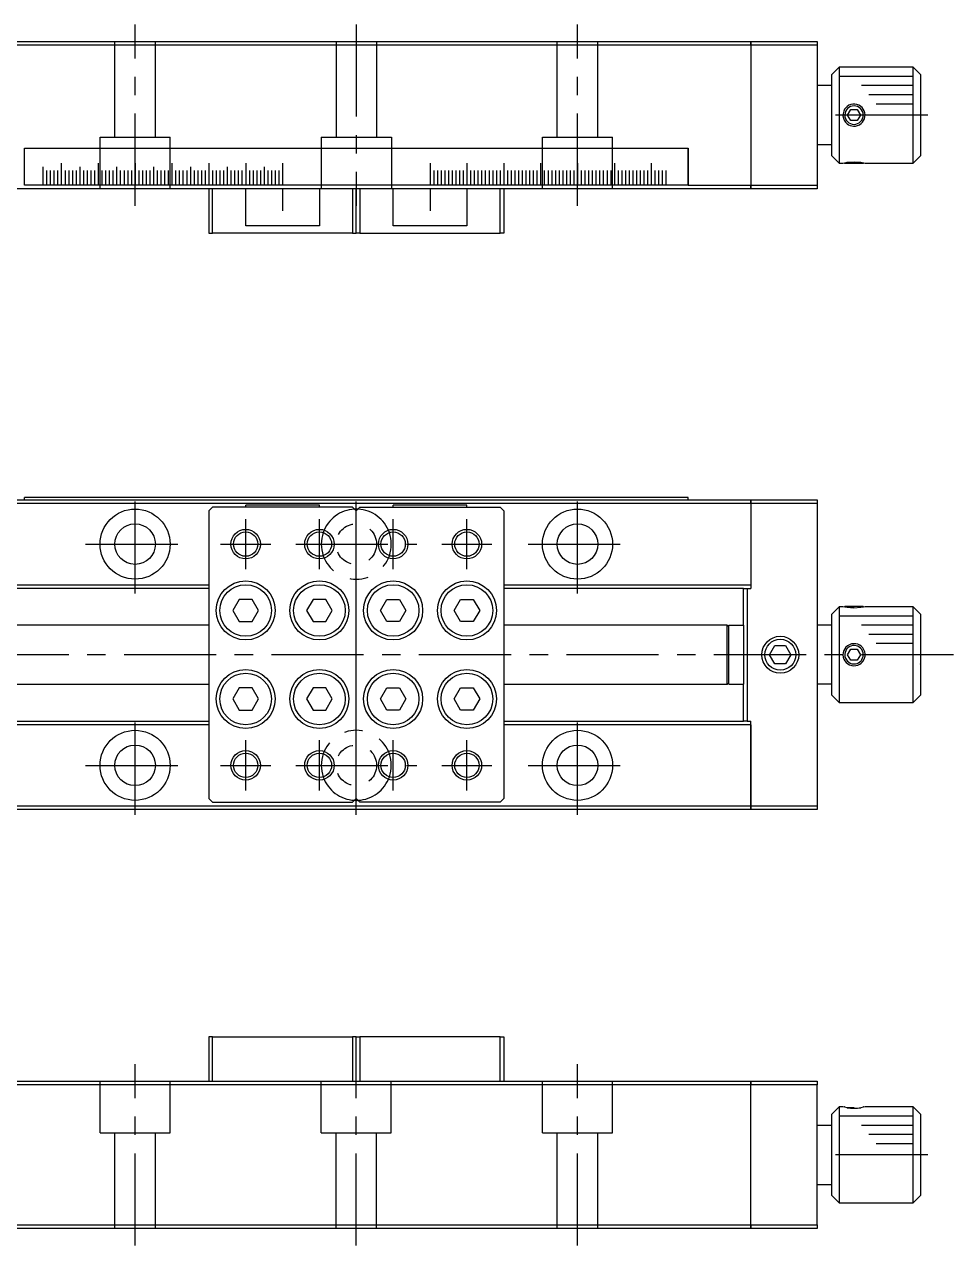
# Model space of a CAD drawing. Extents: x 15 to 442, y 13 to 190.
# Drawn here: x 83 to 209, y 24.7 to 190.3 of the extents above; entities that cross this region are included whole.
import ezdxf

# ---------------------------------------------------------------- set-up
doc = ezdxf.new("R2010")
doc.units = 0
doc.header["$LTSCALE"] = 10
for name, pattern in [('CENTER', [2, 1.25, -0.25, 0.25, -0.25]), ('DASHED', [3.5, 2, -1.5]), ('DOT', [0.5, 0.25, -0.25])]:
    doc.linetypes.add(name, pattern=pattern)
doc.layers.get('0').update_dxf_attribs({"linetype": 'CONTINUOUS'})
doc.layers.add('CENTER', color=1, linetype='CENTER')

# ---------------------------------------------------------------- blocks, each defined once
blk = doc.blocks.new('AID1672')
at = {"color": 3, "linetype": 'DOT'}
for centre in [(127.997011, 119.825), (127.997011, 89.825)]:
    blk.add_circle(centre, 2.75, dxfattribs=at)
blk = doc.blocks.new('AID1677')
at = {"color": 3, "linetype": 'DOT'}
blk.add_arc((127.997011, 89.825), 4.75, 19.265464, 160.734536, dxfattribs=at)
blk = doc.blocks.new('AID1680')
at = {"color": 3, "linetype": 'DOT'}
blk.add_arc((127.997011, 119.825), 4.75, 199.265465, 340.734535, dxfattribs=at)

msp = doc.modelspace()

# ---------------------------------------------------------------- linework, layer by layer
at = {"color": 7, "linetype": 'CONTINUOUS'}
for p, q in [((74.497011, 188), (181.497011, 188)), ((181.497011, 187.5), (74.497011, 187.5)), ((181.497011, 188), (190.497011, 188)), ((181.497011, 187.5), (181.497011, 188)), ((181.497011, 188), (181.497011, 187.5)), ((190.497011, 187.5), (181.497011, 187.5)), ((181.497011, 187.5), (181.497011, 185)), ((181.497011, 187.5), (181.497011, 168.5)), ((190.497011, 188), (190.497011, 187.5)), ((190.497011, 187.5), (190.497011, 168.5)), ((181.497011, 185), (181.497011, 181)), ((193.497011, 184.5), (192.497011, 183.5)), ((193.497011, 184.5), (193.497011, 171.5)), ((203.497011, 184.5), (193.497011, 184.5)), ((203.497011, 171.5), (203.497011, 184.5)), ((204.497011, 183.5), (203.497011, 184.5)), ((192.497011, 172.5), (192.497011, 183.5)), ((204.497011, 183.5), (204.497011, 172.5)), ((181.497011, 181), (181.497011, 175)), ((192.497011, 182), (190.497011, 182)), ((194.630986, 178), (195.063999, 178.75)), ((195.063999, 177.25), (194.630986, 178)), ((195.063999, 178.75), (195.930024, 178.75)), ((195.930024, 177.25), (195.063999, 177.25)), ((195.930024, 178.75), (196.363037, 178)), ((196.363037, 178), (195.930024, 177.25)), ((196.746988, 178.007587), (196.741029, 178.122152)), ((196.746524, 177.965102), (196.746988, 178.007587)), ((181.497011, 175), (181.497011, 171)), ((190.497011, 174), (192.497011, 174)), ((82.997011, 168.5), (82.997011, 173.5)), ((82.997011, 173.5), (172.997011, 173.5)), ((172.997011, 173.5), (172.997011, 168.5)), ((172.997011, 168.5), (172.997011, 173.5)), ((192.497011, 172.5), (193.497011, 171.5)), ((203.497011, 171.5), (204.497011, 172.5)), ((181.497011, 171), (181.497011, 168.5)), ((193.497011, 171.5), (193.997353, 171.5)), ((194.211196, 171.5), (194.240074, 171.485561)), ((194.240074, 171.485561), (194.240227, 171.485484)), ((194.240227, 171.485484), (194.247011, 171.482092)), ((194.247011, 171.482092), (194.254027, 171.482092)), ((194.254027, 171.482092), (195.497011, 171.482092)), ((194.564868, 171.607092), (196.42918, 171.607092)), ((195.497011, 171.482092), (196.747011, 171.482092)), ((196.747011, 171.482092), (196.752903, 171.485038)), ((196.752903, 171.485038), (196.753787, 171.48548)), ((196.753787, 171.48548), (196.782827, 171.5)), ((196.996739, 171.5), (203.497011, 171.5)), ((181.497011, 168), (74.497011, 168)), ((85.497011, 168.5), (82.997011, 168.5)), ((85.997011, 168.5), (85.497011, 168.5)), ((86.497011, 168.5), (85.997011, 168.5)), ((86.997011, 168.5), (86.497011, 168.5)), ((87.497011, 168.5), (86.997011, 168.5)), ((87.997011, 168.5), (87.497011, 168.5)), ((88.497011, 168.5), (87.997011, 168.5)), ((88.997011, 168.5), (88.497011, 168.5)), ((89.497011, 168.5), (88.997011, 168.5)), ((89.997011, 168.5), (89.497011, 168.5)), ((90.497011, 168.5), (89.997011, 168.5)), ((90.997011, 168.5), (90.497011, 168.5)), ((91.497011, 168.5), (90.997011, 168.5)), ((91.997011, 168.5), (91.497011, 168.5)), ((92.497011, 168.5), (91.997011, 168.5)), ((92.997011, 168.5), (92.497011, 168.5)), ((93.497011, 168.5), (92.997011, 168.5)), ((93.997011, 168.5), (93.497011, 168.5)), ((94.497011, 168.5), (93.997011, 168.5)), ((94.997011, 168.5), (94.497011, 168.5)), ((95.497011, 168.5), (94.997011, 168.5)), ((95.997011, 168.5), (95.497011, 168.5)), ((96.497011, 168.5), (95.997011, 168.5)), ((96.997011, 168.5), (96.497011, 168.5)), ((97.497011, 168.5), (96.997011, 168.5)), ((97.997011, 168.5), (97.497011, 168.5)), ((98.497011, 168.5), (97.997011, 168.5)), ((98.997011, 168.5), (98.497011, 168.5)), ((99.497011, 168.5), (98.997011, 168.5)), ((99.997011, 168.5), (99.497011, 168.5)), ((100.497011, 168.5), (99.997011, 168.5)), ((100.997011, 168.5), (100.497011, 168.5)), ((101.497011, 168.5), (100.997011, 168.5)), ((101.997011, 168.5), (101.497011, 168.5)), ((102.497011, 168.5), (101.997011, 168.5)), ((102.997011, 168.5), (102.497011, 168.5)), ((103.497011, 168.5), (102.997011, 168.5)), ((103.997011, 168.5), (103.497011, 168.5)), ((104.497011, 168.5), (103.997011, 168.5)), ((104.997011, 168.5), (104.497011, 168.5)), ((105.497011, 168.5), (104.997011, 168.5)), ((105.997011, 168.5), (105.497011, 168.5)), ((106.497011, 168.5), (105.997011, 168.5)), ((106.997011, 168.5), (106.497011, 168.5)), ((107.497011, 168.5), (106.997011, 168.5)), ((107.997011, 168.5), (107.497011, 168.5)), ((108.497011, 168.5), (107.997011, 168.5)), ((107.997011, 168), (107.997011, 162)), ((108.997011, 168.5), (108.497011, 168.5)), ((108.497011, 162), (108.497011, 168)), ((109.497011, 168.5), (108.997011, 168.5)), ((109.997011, 168.5), (109.497011, 168.5)), ((110.497011, 168.5), (109.997011, 168.5)), ((110.997011, 168.5), (110.497011, 168.5)), ((111.497011, 168.5), (110.997011, 168.5)), ((111.997011, 168.5), (111.497011, 168.5)), ((112.497011, 168.5), (111.997011, 168.5)), ((112.997011, 168.5), (112.497011, 168.5)), ((113.497011, 168.5), (112.997011, 168.5)), ((112.997011, 163), (112.997011, 168)), ((113.997011, 168.5), (113.497011, 168.5)), ((114.497011, 168.5), (113.997011, 168.5)), ((114.997011, 168.5), (114.497011, 168.5)), ((115.497011, 168.5), (114.997011, 168.5)), ((115.997011, 168.5), (115.497011, 168.5)), ((116.497011, 168.5), (115.997011, 168.5)), ((116.997011, 168.5), (116.497011, 168.5)), ((117.497011, 168.5), (116.997011, 168.5)), ((117.997011, 168.5), (117.497011, 168.5)), ((137.997011, 168.5), (117.997011, 168.5)), ((122.997011, 168), (122.997011, 163)), ((127.497011, 168), (127.497011, 162)), ((127.997011, 162), (127.997011, 168)), ((127.997011, 162), (127.997011, 168)), ((128.497011, 168), (128.497011, 162)), ((132.997011, 163), (132.997011, 168)), ((138.497011, 168.5), (137.997011, 168.5)), ((138.997011, 168.5), (138.497011, 168.5)), ((139.497011, 168.5), (138.997011, 168.5)), ((139.997011, 168.5), (139.497011, 168.5)), ((140.497011, 168.5), (139.997011, 168.5)), ((140.997011, 168.5), (140.497011, 168.5)), ((141.497011, 168.5), (140.997011, 168.5)), ((141.997011, 168.5), (141.497011, 168.5)), ((142.497011, 168.5), (141.997011, 168.5)), ((142.997011, 168.5), (142.497011, 168.5)), ((143.497011, 168.5), (142.997011, 168.5)), ((142.997011, 168), (142.997011, 163)), ((143.997011, 168.5), (143.497011, 168.5)), ((144.497011, 168.5), (143.997011, 168.5)), ((144.997011, 168.5), (144.497011, 168.5)), ((145.497011, 168.5), (144.997011, 168.5)), ((145.997011, 168.5), (145.497011, 168.5)), ((146.497011, 168.5), (145.997011, 168.5)), ((146.997011, 168.5), (146.497011, 168.5)), ((147.497011, 168.5), (146.997011, 168.5)), ((147.997011, 168.5), (147.497011, 168.5)), ((147.497011, 162), (147.497011, 168)), ((148.497011, 168.5), (147.997011, 168.5)), ((147.997011, 168), (147.997011, 162)), ((148.997011, 168.5), (148.497011, 168.5)), ((149.497011, 168.5), (148.997011, 168.5)), ((149.997011, 168.5), (149.497011, 168.5)), ((150.497011, 168.5), (149.997011, 168.5)), ((150.997011, 168.5), (150.497011, 168.5)), ((151.497011, 168.5), (150.997011, 168.5)), ((151.997011, 168.5), (151.497011, 168.5)), ((152.497011, 168.5), (151.997011, 168.5)), ((152.997011, 168.5), (152.497011, 168.5)), ((153.497011, 168.5), (152.997011, 168.5)), ((153.997011, 168.5), (153.497011, 168.5)), ((154.497011, 168.5), (153.997011, 168.5)), ((154.997011, 168.5), (154.497011, 168.5)), ((155.497011, 168.5), (154.997011, 168.5)), ((155.997011, 168.5), (155.497011, 168.5)), ((156.497011, 168.5), (155.997011, 168.5)), ((156.997011, 168.5), (156.497011, 168.5)), ((157.497011, 168.5), (156.997011, 168.5)), ((157.997011, 168.5), (157.497011, 168.5)), ((158.497011, 168.5), (157.997011, 168.5)), ((158.997011, 168.5), (158.497011, 168.5)), ((159.497011, 168.5), (158.997011, 168.5)), ((159.997011, 168.5), (159.497011, 168.5)), ((160.497011, 168.5), (159.997011, 168.5)), ((160.997011, 168.5), (160.497011, 168.5)), ((161.497011, 168.5), (160.997011, 168.5)), ((161.997011, 168.5), (161.497011, 168.5)), ((162.497011, 168.5), (161.997011, 168.5)), ((162.997011, 168.5), (162.497011, 168.5)), ((163.497011, 168.5), (162.997011, 168.5)), ((163.997011, 168.5), (163.497011, 168.5)), ((164.497011, 168.5), (163.997011, 168.5)), ((164.997011, 168.5), (164.497011, 168.5)), ((165.497011, 168.5), (164.997011, 168.5)), ((165.997011, 168.5), (165.497011, 168.5)), ((166.497011, 168.5), (165.997011, 168.5)), ((166.997011, 168.5), (166.497011, 168.5)), ((167.497011, 168.5), (166.997011, 168.5)), ((167.997011, 168.5), (167.497011, 168.5)), ((168.497011, 168.5), (167.997011, 168.5)), ((168.997011, 168.5), (168.497011, 168.5)), ((169.497011, 168.5), (168.997011, 168.5)), ((169.997011, 168.5), (169.497011, 168.5)), ((172.997011, 168.5), (169.997011, 168.5)), ((173.007011, 168.5), (181.497011, 168.5)), ((181.497011, 168.5), (190.497011, 168.5)), ((181.497011, 168), (181.497011, 168.5)), ((181.497011, 168.5), (181.497011, 168)), ((190.497011, 168), (181.497011, 168)), ((190.497011, 168.5), (190.497011, 168)), ((122.997011, 163), (112.997011, 163)), ((142.997011, 163), (132.997011, 163)), ((107.997011, 162), (108.497011, 162)), ((127.497011, 162), (108.497011, 162)), ((127.497011, 162), (127.997011, 162)), ((128.497011, 162), (127.997011, 162)), ((128.497011, 162), (147.497011, 162)), ((147.997011, 162), (147.497011, 162)), ((82.997011, 125.825), (82.997011, 126.125)), ((85.497011, 126.125), (82.997011, 126.125)), ((85.997011, 126.125), (85.497011, 126.125)), ((86.497011, 126.125), (85.997011, 126.125)), ((86.997011, 126.125), (86.497011, 126.125)), ((87.497011, 126.125), (86.997011, 126.125)), ((87.997011, 126.125), (87.497011, 126.125)), ((88.497011, 126.125), (87.997011, 126.125)), ((88.997011, 126.125), (88.497011, 126.125)), ((89.497011, 126.125), (88.997011, 126.125)), ((89.997011, 126.125), (89.497011, 126.125)), ((90.497011, 126.125), (89.997011, 126.125)), ((90.997011, 126.125), (90.497011, 126.125)), ((91.497011, 126.125), (90.997011, 126.125)), ((91.997011, 126.125), (91.497011, 126.125)), ((92.497011, 126.125), (91.997011, 126.125)), ((92.997011, 126.125), (92.497011, 126.125)), ((93.497011, 126.125), (92.997011, 126.125)), ((93.997011, 126.125), (93.497011, 126.125)), ((94.497011, 126.125), (93.997011, 126.125)), ((94.997011, 126.125), (94.497011, 126.125)), ((95.497011, 126.125), (94.997011, 126.125)), ((95.997011, 126.125), (95.497011, 126.125)), ((96.497011, 126.125), (95.997011, 126.125)), ((96.997011, 126.125), (96.497011, 126.125)), ((97.497011, 126.125), (96.997011, 126.125)), ((97.997011, 126.125), (97.497011, 126.125)), ((98.497011, 126.125), (97.997011, 126.125)), ((98.997011, 126.125), (98.497011, 126.125)), ((99.497011, 126.125), (98.997011, 126.125)), ((99.997011, 126.125), (99.497011, 126.125)), ((100.497011, 126.125), (99.997011, 126.125)), ((100.997011, 126.125), (100.497011, 126.125)), ((101.497011, 126.125), (100.997011, 126.125)), ((101.997011, 126.125), (101.497011, 126.125)), ((102.497011, 126.125), (101.997011, 126.125)), ((102.997011, 126.125), (102.497011, 126.125)), ((103.497011, 126.125), (102.997011, 126.125)), ((103.997011, 126.125), (103.497011, 126.125)), ((104.497011, 126.125), (103.997011, 126.125)), ((104.997011, 126.125), (104.497011, 126.125)), ((105.497011, 126.125), (104.997011, 126.125)), ((105.997011, 126.125), (105.497011, 126.125)), ((106.497011, 126.125), (105.997011, 126.125)), ((106.997011, 126.125), (106.497011, 126.125)), ((107.497011, 126.125), (106.997011, 126.125)), ((107.997011, 126.125), (107.497011, 126.125)), ((108.497011, 126.125), (107.997011, 126.125)), ((108.997011, 126.125), (108.497011, 126.125)), ((109.497011, 126.125), (108.997011, 126.125)), ((109.997011, 126.125), (109.497011, 126.125)), ((110.497011, 126.125), (109.997011, 126.125)), ((110.997011, 126.125), (110.497011, 126.125)), ((111.497011, 126.125), (110.997011, 126.125)), ((111.997011, 126.125), (111.497011, 126.125)), ((112.497011, 126.125), (111.997011, 126.125)), ((112.997011, 126.125), (112.497011, 126.125)), ((113.497011, 126.125), (112.997011, 126.125)), ((113.997011, 126.125), (113.497011, 126.125)), ((114.497011, 126.125), (113.997011, 126.125)), ((114.997011, 126.125), (114.497011, 126.125)), ((115.497011, 126.125), (114.997011, 126.125)), ((115.997011, 126.125), (115.497011, 126.125)), ((116.497011, 126.125), (115.997011, 126.125)), ((116.997011, 126.125), (116.497011, 126.125)), ((117.497011, 126.125), (116.997011, 126.125)), ((117.997011, 126.125), (117.497011, 126.125)), ((137.997011, 126.125), (117.997011, 126.125)), ((138.497011, 126.125), (137.997011, 126.125)), ((138.997011, 126.125), (138.497011, 126.125)), ((139.497011, 126.125), (138.997011, 126.125)), ((139.997011, 126.125), (139.497011, 126.125)), ((140.497011, 126.125), (139.997011, 126.125)), ((140.997011, 126.125), (140.497011, 126.125)), ((141.497011, 126.125), (140.997011, 126.125)), ((141.997011, 126.125), (141.497011, 126.125)), ((142.497011, 126.125), (141.997011, 126.125)), ((142.997011, 126.125), (142.497011, 126.125)), ((143.497011, 126.125), (142.997011, 126.125)), ((143.997011, 126.125), (143.497011, 126.125)), ((144.497011, 126.125), (143.997011, 126.125)), ((144.997011, 126.125), (144.497011, 126.125)), ((145.497011, 126.125), (144.997011, 126.125)), ((145.997011, 126.125), (145.497011, 126.125)), ((146.497011, 126.125), (145.997011, 126.125)), ((146.997011, 126.125), (146.497011, 126.125)), ((147.497011, 126.125), (146.997011, 126.125)), ((147.997011, 126.125), (147.497011, 126.125)), ((148.497011, 126.125), (147.997011, 126.125)), ((148.997011, 126.125), (148.497011, 126.125)), ((149.497011, 126.125), (148.997011, 126.125)), ((149.997011, 126.125), (149.497011, 126.125)), ((150.497011, 126.125), (149.997011, 126.125)), ((150.997011, 126.125), (150.497011, 126.125)), ((151.497011, 126.125), (150.997011, 126.125)), ((151.997011, 126.125), (151.497011, 126.125)), ((152.497011, 126.125), (151.997011, 126.125)), ((152.997011, 126.125), (152.497011, 126.125)), ((153.497011, 126.125), (152.997011, 126.125)), ((153.997011, 126.125), (153.497011, 126.125)), ((154.497011, 126.125), (153.997011, 126.125)), ((154.997011, 126.125), (154.497011, 126.125)), ((155.497011, 126.125), (154.997011, 126.125)), ((155.997011, 126.125), (155.497011, 126.125)), ((156.497011, 126.125), (155.997011, 126.125)), ((156.997011, 126.125), (156.497011, 126.125)), ((157.497011, 126.125), (156.997011, 126.125)), ((157.997011, 126.125), (157.497011, 126.125)), ((158.497011, 126.125), (157.997011, 126.125)), ((158.997011, 126.125), (158.497011, 126.125)), ((159.497011, 126.125), (158.997011, 126.125)), ((159.997011, 126.125), (159.497011, 126.125)), ((160.497011, 126.125), (159.997011, 126.125)), ((160.997011, 126.125), (160.497011, 126.125)), ((161.497011, 126.125), (160.997011, 126.125)), ((161.997011, 126.125), (161.497011, 126.125)), ((162.497011, 126.125), (161.997011, 126.125)), ((162.997011, 126.125), (162.497011, 126.125)), ((163.497011, 126.125), (162.997011, 126.125)), ((163.997011, 126.125), (163.497011, 126.125)), ((164.497011, 126.125), (163.997011, 126.125)), ((164.997011, 126.125), (164.497011, 126.125)), ((165.497011, 126.125), (164.997011, 126.125)), ((165.997011, 126.125), (165.497011, 126.125)), ((166.497011, 126.125), (165.997011, 126.125)), ((166.997011, 126.125), (166.497011, 126.125)), ((167.497011, 126.125), (166.997011, 126.125)), ((167.997011, 126.125), (167.497011, 126.125)), ((168.497011, 126.125), (167.997011, 126.125)), ((168.997011, 126.125), (168.497011, 126.125)), ((169.497011, 126.125), (168.997011, 126.125)), ((169.997011, 126.125), (169.497011, 126.125)), ((172.997011, 126.125), (169.997011, 126.125)), ((172.997011, 125.825), (172.997011, 126.125)), ((74.497011, 125.825), (82.997011, 125.825)), ((181.497011, 125.325), (74.497011, 125.325)), ((82.997011, 125.825), (128.187877, 125.825)), ((82.997011, 125.825), (128.187877, 125.825)), ((107.997011, 124.325), (108.497011, 124.825)), ((107.997011, 124.325), (107.997011, 85.325)), ((127.497011, 124.825), (108.497011, 124.825)), ((122.997011, 125.125), (112.997011, 125.125)), ((112.997011, 124.825), (112.997011, 125.125)), ((122.997011, 124.825), (122.997011, 125.125)), ((127.497011, 124.825), (127.997011, 124.325)), ((128.497011, 124.825), (127.997011, 124.325)), ((127.997011, 85.325), (127.997011, 124.325)), ((127.997011, 85.325), (127.997011, 124.325)), ((128.187877, 125.825), (172.997011, 125.825)), ((128.187877, 125.825), (172.997011, 125.825)), ((128.497011, 124.825), (147.497011, 124.825)), ((142.997011, 125.125), (132.997011, 125.125)), ((132.997011, 124.825), (132.997011, 125.125)), ((142.997011, 124.825), (142.997011, 125.125)), ((147.997011, 124.325), (147.497011, 124.825)), ((147.997011, 124.325), (147.997011, 85.325)), ((172.997011, 125.825), (181.497011, 125.825)), ((181.497011, 125.825), (190.497011, 125.825)), ((181.497011, 125.325), (181.497011, 125.825)), ((181.497011, 125.825), (181.497011, 125.325)), ((181.497011, 125.325), (181.497011, 121.825)), ((190.497011, 125.325), (181.497011, 125.325)), ((181.497011, 125.325), (181.497011, 119.822066)), ((190.497011, 125.825), (190.497011, 125.325)), ((190.497011, 125.325), (190.497011, 84.325)), ((181.497011, 121.825), (181.497011, 119.822066)), ((181.497011, 119.822066), (181.497011, 117.825)), ((181.497011, 119.822066), (181.497011, 114.325)), ((181.497011, 117.825), (181.497011, 113.825)), ((74.497011, 114.325), (107.997011, 114.325)), ((147.997011, 114.325), (181.497011, 114.325)), ((107.997011, 113.825), (75.497011, 113.825)), ((180.497011, 113.825), (147.997011, 113.825)), ((180.497011, 108.825), (180.497011, 113.825)), ((180.497011, 113.825), (180.997011, 113.825)), ((180.997011, 113.825), (180.997011, 95.825)), ((180.997011, 113.825), (181.497011, 113.825)), ((112.130986, 112.325), (111.264961, 110.825)), ((113.863037, 112.325), (112.130986, 112.325)), ((114.729062, 110.825), (113.863037, 112.325)), ((122.130986, 112.325), (121.264961, 110.825)), ((123.863037, 112.325), (122.130986, 112.325)), ((124.729062, 110.825), (123.863037, 112.325)), ((131.264961, 110.825), (132.130986, 112.325)), ((132.130986, 112.325), (133.863037, 112.325)), ((133.863037, 112.325), (134.729062, 110.825)), ((141.264961, 110.825), (142.130986, 112.325)), ((142.130986, 112.325), (143.863037, 112.325)), ((143.863037, 112.325), (144.729062, 110.825)), ((193.497011, 111.325), (192.497011, 110.325)), ((193.497011, 111.325), (193.497011, 98.325)), ((193.997016, 111.325), (193.497011, 111.325)), ((194.247011, 111.342908), (194.211195, 111.325)), ((195.497011, 111.342908), (194.247011, 111.342908)), ((195.071132, 111.217908), (194.564176, 111.217908)), ((195.497011, 111.217908), (195.071132, 111.217908)), ((196.468444, 111.342908), (195.497011, 111.342908)), ((196.74001, 111.342908), (196.468444, 111.342908)), ((196.747011, 111.342908), (196.74001, 111.342908)), ((196.782827, 111.325), (196.747011, 111.342908)), ((196.99687, 111.325), (196.99647, 111.325)), ((196.997006, 111.325), (196.99687, 111.325)), ((203.497011, 111.325), (196.997006, 111.325)), ((204.497011, 110.325), (203.497011, 111.325)), ((203.497011, 104.825), (203.497011, 111.325)), ((111.264961, 110.825), (112.130986, 109.325)), ((112.130986, 109.325), (113.863037, 109.325)), ((113.863037, 109.325), (114.729062, 110.825)), ((121.264961, 110.825), (122.130986, 109.325)), ((122.130986, 109.325), (123.863037, 109.325)), ((123.863037, 109.325), (124.729062, 110.825)), ((132.130986, 109.325), (131.264961, 110.825)), ((133.863037, 109.325), (132.130986, 109.325)), ((134.729062, 110.825), (133.863037, 109.325)), ((142.130986, 109.325), (141.264961, 110.825)), ((143.863037, 109.325), (142.130986, 109.325)), ((144.729062, 110.825), (143.863037, 109.325)), ((192.497011, 99.325), (192.497011, 110.325)), ((204.497011, 110.325), (204.497011, 104.825)), ((107.997011, 108.825), (77.697011, 108.825)), ((178.297011, 108.825), (147.997011, 108.825)), ((178.297011, 100.825), (178.297011, 108.825)), ((178.497011, 108.625), (178.297011, 108.825)), ((178.497011, 108.625), (178.497011, 108.825)), ((178.497011, 100.825), (178.497011, 108.825)), ((178.497011, 108.825), (180.497011, 108.825)), ((180.497011, 108.825), (180.497011, 100.825)), ((192.497011, 108.825), (190.497011, 108.825)), ((184.053636, 104.825), (184.775324, 106.075)), ((184.775324, 106.075), (186.218699, 106.075)), ((186.218699, 106.075), (186.940387, 104.825)), ((204.502989, 106.075), (204.497011, 106.086955)), ((184.775324, 103.575), (184.053636, 104.825)), ((186.940387, 104.825), (186.218699, 103.575)), ((194.248632, 104.888623), (194.247011, 104.825)), ((194.247011, 104.825), (194.257183, 104.665857)), ((194.630986, 104.825), (195.063999, 105.575)), ((195.063999, 104.075), (194.630986, 104.825)), ((195.063999, 105.575), (195.930024, 105.575)), ((195.930024, 105.575), (196.363037, 104.825)), ((196.363037, 104.825), (195.930024, 104.075)), ((203.497011, 98.325), (203.497011, 104.825)), ((204.497011, 104.825), (204.497011, 99.325)), ((186.218699, 103.575), (184.775324, 103.575)), ((195.930024, 104.075), (195.063999, 104.075)), ((204.497011, 103.563045), (204.502989, 103.575)), ((178.297011, 100.825), (178.497011, 101.025)), ((178.497011, 100.825), (178.497011, 101.025)), ((77.697011, 100.825), (107.997011, 100.825)), ((112.130986, 100.325), (111.264961, 98.825)), ((113.863037, 100.325), (112.130986, 100.325)), ((114.729062, 98.825), (113.863037, 100.325)), ((122.130986, 100.325), (121.264961, 98.825)), ((123.863037, 100.325), (122.130986, 100.325)), ((124.729062, 98.825), (123.863037, 100.325)), ((131.264961, 98.825), (132.130986, 100.325)), ((132.130986, 100.325), (133.863037, 100.325)), ((133.863037, 100.325), (134.729062, 98.825)), ((141.264961, 98.825), (142.130986, 100.325)), ((142.130986, 100.325), (143.863037, 100.325)), ((143.863037, 100.325), (144.729062, 98.825)), ((147.997011, 100.825), (178.297011, 100.825)), ((178.497011, 100.825), (180.497011, 100.825)), ((180.497011, 95.825), (180.497011, 100.825)), ((192.497011, 100.825), (190.497011, 100.825)), ((111.264961, 98.825), (112.130986, 97.325)), ((113.863037, 97.325), (114.729062, 98.825)), ((121.264961, 98.825), (122.130986, 97.325)), ((123.863037, 97.325), (124.729062, 98.825)), ((132.130986, 97.325), (131.264961, 98.825)), ((134.729062, 98.825), (133.863037, 97.325)), ((142.130986, 97.325), (141.264961, 98.825)), ((144.729062, 98.825), (143.863037, 97.325)), ((192.497011, 99.325), (193.497011, 98.325)), ((193.497011, 98.325), (203.497011, 98.325)), ((203.497011, 98.325), (204.497011, 99.325)), ((112.130986, 97.325), (113.863037, 97.325)), ((122.130986, 97.325), (123.863037, 97.325)), ((133.863037, 97.325), (132.130986, 97.325)), ((143.863037, 97.325), (142.130986, 97.325)), ((107.997011, 95.325), (74.497011, 95.325)), ((75.497011, 95.825), (107.997011, 95.825)), ((147.997011, 95.825), (180.497011, 95.825)), ((181.497011, 95.325), (147.997011, 95.325)), ((180.997011, 95.825), (180.497011, 95.825)), ((180.997011, 95.825), (181.497011, 95.825)), ((181.497011, 91.825), (181.497011, 95.825)), ((181.497011, 95.325), (181.497011, 89.822066)), ((181.497011, 89.822066), (181.497011, 91.825)), ((181.497011, 87.825), (181.497011, 89.822066)), ((181.497011, 89.822066), (181.497011, 84.325)), ((181.497011, 84.325), (181.497011, 87.825)), ((108.497011, 84.825), (107.997011, 85.325)), ((108.497011, 84.825), (127.497011, 84.825)), ((127.997011, 85.325), (127.497011, 84.825)), ((127.997011, 85.325), (128.497011, 84.825)), ((147.497011, 84.825), (128.497011, 84.825)), ((147.497011, 84.825), (147.997011, 85.325)), ((74.497011, 84.325), (181.497011, 84.325)), ((181.497011, 83.825), (74.497011, 83.825)), ((181.497011, 83.825), (181.497011, 84.325)), ((181.497011, 84.325), (190.497011, 84.325)), ((181.497011, 84.325), (181.497011, 83.825)), ((190.497011, 83.825), (181.497011, 83.825)), ((190.497011, 84.325), (190.497011, 83.825)), ((107.997011, 53), (107.997011, 47)), ((108.497011, 53), (107.997011, 53)), ((108.497011, 47), (108.497011, 53)), ((108.497011, 53), (127.497011, 53)), ((127.497011, 53), (127.497011, 47)), ((127.997011, 53), (127.497011, 53)), ((127.997011, 47), (127.997011, 53)), ((127.997011, 47), (127.997011, 53)), ((127.997011, 53), (128.497011, 53)), ((128.497011, 53), (128.497011, 47)), ((147.497011, 53), (128.497011, 53)), ((147.497011, 47), (147.497011, 53)), ((147.497011, 53), (147.997011, 53)), ((147.997011, 53), (147.997011, 47)), ((74.497011, 47), (181.497011, 47)), ((181.497011, 46.5), (74.497011, 46.5)), ((181.497011, 46.5), (181.497011, 47)), ((181.497011, 47), (190.497011, 47)), ((181.497011, 47), (181.497011, 46.5)), ((190.497011, 46.5), (181.497011, 46.5)), ((181.497011, 44), (181.497011, 46.5)), ((181.497011, 27.5), (181.497011, 46.5)), ((190.497011, 47), (190.497011, 46.5)), ((190.497011, 27.5), (190.497011, 46.5)), ((181.497011, 40.000005), (181.497011, 44)), ((193.497011, 43.5), (192.497011, 42.5)), ((193.497011, 43.5), (193.497011, 30.5)), ((193.997353, 43.5), (193.497011, 43.5)), ((194.247011, 43.517908), (194.211196, 43.5)), ((195.070921, 43.392908), (194.564868, 43.392908)), ((195.497011, 43.392908), (195.070921, 43.392908)), ((196.747011, 43.517908), (196.739998, 43.517908)), ((196.782827, 43.5), (196.747011, 43.517908)), ((203.497011, 43.5), (196.996739, 43.5)), ((204.497011, 42.5), (203.497011, 43.5)), ((203.497011, 30.5), (203.497011, 43.5)), ((192.497011, 31.5), (192.497011, 42.5)), ((204.497011, 42.5), (204.497011, 31.5)), ((181.497011, 34), (181.497011, 40.000005)), ((192.497011, 41), (190.497011, 41)), ((181.497011, 30), (181.497011, 34)), ((190.497011, 33), (192.497011, 33)), ((192.497011, 31.5), (193.497011, 30.5)), ((203.497011, 30.5), (204.497011, 31.5)), ((181.497011, 27.5), (181.497011, 30)), ((193.497011, 30.5), (203.497011, 30.5)), ((74.497011, 27.5), (181.497011, 27.5)), ((181.497011, 27), (74.497011, 27)), ((181.497011, 27.5), (190.497011, 27.5)), ((181.497011, 27), (181.497011, 27.5)), ((181.497011, 27.5), (181.497011, 27)), ((190.497011, 27), (181.497011, 27)), ((190.497011, 27.5), (190.497011, 27))]:
    msp.add_line(p, q, dxfattribs=at)
at = {"color": 3, "linetype": 'DASHED'}
for p, q in [((95.25, 175), (95.25, 188)), ((100.75, 175), (100.75, 188)), ((125.25, 188), (125.25, 175)), ((130.75, 188), (130.75, 175)), ((155.247011, 175), (155.247011, 188)), ((160.747011, 175), (160.747011, 188)), ((93.25, 168), (93.25, 175)), ((93.25, 175), (102.75, 175)), ((102.75, 168), (102.75, 175)), ((123.25, 175), (123.25, 168)), ((123.25, 175), (132.75, 175)), ((132.75, 175), (132.75, 168)), ((153.247011, 168), (153.247011, 175)), ((153.247011, 175), (162.747011, 175)), ((162.747011, 168), (162.747011, 175)), ((93.247011, 40), (93.247011, 47)), ((102.747011, 40), (102.747011, 47)), ((123.247011, 40), (123.247011, 47)), ((132.747011, 40), (132.747011, 47)), ((153.247011, 40), (153.247011, 47)), ((162.747011, 40), (162.747011, 47)), ((93.247011, 40), (102.747011, 40)), ((95.247011, 27), (95.247011, 40)), ((100.747011, 27), (100.747011, 40)), ((123.247011, 40), (132.747011, 40)), ((125.247011, 27), (125.247011, 40)), ((130.747011, 27), (130.747011, 40)), ((153.247011, 40), (162.747011, 40)), ((155.247011, 27), (155.247011, 40)), ((160.747011, 27), (160.747011, 40))]:
    msp.add_line(p, q, dxfattribs=at)
at = {"color": 3, "linetype": 'CONTINUOUS'}
for p, q in [((203.497011, 183.25), (193.497011, 183.25)), ((203.497011, 182), (196.497011, 182)), ((203.497011, 180.75), (197.497011, 180.75)), ((203.497011, 179.5), (198.497011, 179.5)), ((194.095773, 178.535286), (193.997011, 178)), ((193.997011, 178), (194.001021, 177.890401)), ((85.497011, 171), (85.497011, 168.5)), ((87.997011, 171.5), (87.997011, 171)), ((87.997011, 171), (87.997011, 170.5)), ((90.497011, 171), (90.497011, 170.5)), ((92.997011, 171.5), (92.997011, 171)), ((92.997011, 171), (92.997011, 170.5)), ((95.497011, 171), (95.497011, 170.5)), ((97.997011, 171.5), (97.997011, 171)), ((97.997011, 171), (97.997011, 170.5)), ((100.497011, 171), (100.497011, 170.5)), ((102.997011, 171.5), (102.997011, 171)), ((102.997011, 171), (102.997011, 170.5)), ((105.497011, 171), (105.497011, 170.5)), ((107.997011, 171.5), (107.997011, 171)), ((107.997011, 171), (107.997011, 170.5)), ((110.497011, 171), (110.497011, 170.5)), ((112.997011, 171.5), (112.997011, 171)), ((112.997011, 171), (112.997011, 170.5)), ((115.497011, 171), (115.497011, 170.5)), ((117.997011, 171.5), (117.997011, 171)), ((117.997011, 171), (117.997011, 170.5)), ((137.997011, 171.5), (137.997011, 170.5)), ((142.997011, 171.5), (142.997011, 170.5)), ((147.997011, 171.5), (147.997011, 170.5)), ((152.997011, 171.5), (152.997011, 170.5)), ((157.997011, 171.5), (157.997011, 170.5)), ((162.997011, 171.5), (162.997011, 170.5)), ((167.997011, 171.5), (167.997011, 170.5)), ((193.997016, 171.5), (194.243743, 171.552466)), ((194.243743, 171.552466), (194.564801, 171.607111)), ((194.564801, 171.607111), (195.497011, 171.675443)), ((195.497011, 171.675443), (196.429391, 171.607086)), ((196.429391, 171.607086), (196.997006, 171.5)), ((85.997011, 170.5), (85.997011, 168.5)), ((86.497011, 170.5), (86.497011, 168.5)), ((86.997011, 170.5), (86.997011, 168.5)), ((87.497011, 170.5), (87.497011, 168.5)), ((87.997011, 170.5), (87.997011, 168.5)), ((88.497011, 170.5), (88.497011, 168.5)), ((88.997011, 170.5), (88.997011, 168.5)), ((89.497011, 170.5), (89.497011, 168.5)), ((89.997011, 170.5), (89.997011, 168.5)), ((90.497011, 170.5), (90.497011, 168.5)), ((90.997011, 170.5), (90.997011, 168.5)), ((91.497011, 170.5), (91.497011, 168.5)), ((91.997011, 170.5), (91.997011, 168.5)), ((92.497011, 170.5), (92.497011, 168.5)), ((92.997011, 170.5), (92.997011, 168.5)), ((93.497011, 170.5), (93.497011, 168.5)), ((93.997011, 170.5), (93.997011, 168.5)), ((94.497011, 170.5), (94.497011, 168.5)), ((94.997011, 170.5), (94.997011, 168.5)), ((95.497011, 170.5), (95.497011, 168.5)), ((95.997011, 170.5), (95.997011, 168.5)), ((96.497011, 170.5), (96.497011, 168.5)), ((96.997011, 170.5), (96.997011, 168.5)), ((97.497011, 170.5), (97.497011, 168.5)), ((97.997011, 170.5), (97.997011, 168.5)), ((98.497011, 170.5), (98.497011, 168.5)), ((98.997011, 170.5), (98.997011, 168.5)), ((99.497011, 170.5), (99.497011, 168.5)), ((99.997011, 170.5), (99.997011, 168.5)), ((100.497011, 170.5), (100.497011, 168.5)), ((100.997011, 170.5), (100.997011, 168.5)), ((101.497011, 170.5), (101.497011, 168.5)), ((101.997011, 170.5), (101.997011, 168.5)), ((102.497011, 170.5), (102.497011, 168.5)), ((102.997011, 170.5), (102.997011, 168.5)), ((103.497011, 170.5), (103.497011, 168.5)), ((103.997011, 170.5), (103.997011, 168.5)), ((104.497011, 170.5), (104.497011, 168.5)), ((104.997011, 170.5), (104.997011, 168.5)), ((105.497011, 170.5), (105.497011, 168.5)), ((105.997011, 170.5), (105.997011, 168.5)), ((106.497011, 170.5), (106.497011, 168.5)), ((106.997011, 170.5), (106.997011, 168.5)), ((107.497011, 170.5), (107.497011, 168.5)), ((107.997011, 170.5), (107.997011, 168.5)), ((108.497011, 170.5), (108.497011, 168.5)), ((108.997011, 170.5), (108.997011, 168.5)), ((109.497011, 170.5), (109.497011, 168.5)), ((109.997011, 170.5), (109.997011, 168.5)), ((110.497011, 170.5), (110.497011, 168.5)), ((110.997011, 170.5), (110.997011, 168.5)), ((111.497011, 170.5), (111.497011, 168.5)), ((111.997011, 170.5), (111.997011, 168.5)), ((112.497011, 170.5), (112.497011, 168.5)), ((112.997011, 170.5), (112.997011, 168.5)), ((113.497011, 170.5), (113.497011, 168.5)), ((113.997011, 170.5), (113.997011, 168.5)), ((114.497011, 170.5), (114.497011, 168.5)), ((114.997011, 170.5), (114.997011, 168.5)), ((115.497011, 170.5), (115.497011, 168.5)), ((115.997011, 170.5), (115.997011, 168.5)), ((116.497011, 170.5), (116.497011, 168.5)), ((116.997011, 170.5), (116.997011, 168.5)), ((117.497011, 170.5), (117.497011, 168.5)), ((117.997011, 170.5), (117.997011, 168.5)), ((137.997011, 170.5), (137.997011, 168.5)), ((138.497011, 170.5), (138.497011, 168.5)), ((138.997011, 170.5), (138.997011, 168.5)), ((139.497011, 170.5), (139.497011, 168.5)), ((139.997011, 170.5), (139.997011, 168.5)), ((140.497011, 170.5), (140.497011, 168.5)), ((140.997011, 170.5), (140.997011, 168.5)), ((141.497011, 170.5), (141.497011, 168.5)), ((141.997011, 170.5), (141.997011, 168.5)), ((142.497011, 170.5), (142.497011, 168.5)), ((142.997011, 170.5), (142.997011, 168.5)), ((143.497011, 170.5), (143.497011, 168.5)), ((143.997011, 170.5), (143.997011, 168.5)), ((144.497011, 170.5), (144.497011, 168.5)), ((144.997011, 170.5), (144.997011, 168.5)), ((145.497011, 170.5), (145.497011, 168.5)), ((145.997011, 170.5), (145.997011, 168.5)), ((146.497011, 170.5), (146.497011, 168.5)), ((146.997011, 170.5), (146.997011, 168.5)), ((147.497011, 170.5), (147.497011, 168.5)), ((147.997011, 170.5), (147.997011, 168.5)), ((148.497011, 170.5), (148.497011, 168.5)), ((148.997011, 170.5), (148.997011, 168.5)), ((149.497011, 170.5), (149.497011, 168.5)), ((149.997011, 170.5), (149.997011, 168.5)), ((150.497011, 170.5), (150.497011, 168.5)), ((150.997011, 170.5), (150.997011, 168.5)), ((151.497011, 170.5), (151.497011, 168.5)), ((151.997011, 170.5), (151.997011, 168.5)), ((152.497011, 170.5), (152.497011, 168.5)), ((152.997011, 170.5), (152.997011, 168.5)), ((153.497011, 170.5), (153.497011, 168.5)), ((153.997011, 170.5), (153.997011, 168.5)), ((154.497011, 170.5), (154.497011, 168.5)), ((154.997011, 170.5), (154.997011, 168.5)), ((155.497011, 170.5), (155.497011, 168.5)), ((155.997011, 170.5), (155.997011, 168.5)), ((156.497011, 170.5), (156.497011, 168.5)), ((156.997011, 170.5), (156.997011, 168.5)), ((157.497011, 170.5), (157.497011, 168.5)), ((157.997011, 170.5), (157.997011, 168.5)), ((158.497011, 170.5), (158.497011, 168.5)), ((158.997011, 170.5), (158.997011, 168.5)), ((159.497011, 170.5), (159.497011, 168.5)), ((159.997011, 170.5), (159.997011, 168.5)), ((160.497011, 170.5), (160.497011, 168.5)), ((160.997011, 170.5), (160.997011, 168.5)), ((161.497011, 170.5), (161.497011, 168.5)), ((161.997011, 170.5), (161.997011, 168.5)), ((162.497011, 170.5), (162.497011, 168.5)), ((162.997011, 170.5), (162.997011, 168.5)), ((163.497011, 170.5), (163.497011, 168.5)), ((163.997011, 170.5), (163.997011, 168.5)), ((164.497011, 170.5), (164.497011, 168.5)), ((164.997011, 170.5), (164.997011, 168.5)), ((165.497011, 170.5), (165.497011, 168.5)), ((165.997011, 170.5), (165.997011, 168.5)), ((166.497011, 170.5), (166.497011, 168.5)), ((166.997011, 170.5), (166.997011, 168.5)), ((167.497011, 170.5), (167.497011, 168.5)), ((167.997011, 170.5), (167.997011, 168.5)), ((168.497011, 170.5), (168.497011, 168.5)), ((168.997011, 170.5), (168.997011, 168.5)), ((169.497011, 170.5), (169.497011, 168.5)), ((169.997011, 170.5), (169.997011, 168.5)), ((117.997011, 168), (117.997011, 165)), ((137.997011, 168), (137.997011, 165)), ((194.237234, 111.273803), (193.997016, 111.325)), ((194.56418, 111.21798), (194.237234, 111.273803)), ((195.481664, 111.149575), (194.56418, 111.21798)), ((196.429314, 111.217903), (195.481664, 111.149577)), ((196.759065, 111.274248), (196.429314, 111.217903)), ((196.997006, 111.325), (196.759061, 111.274247)), ((203.497011, 110.075), (193.497011, 110.075)), ((203.497011, 108.825), (196.497011, 108.825)), ((203.497011, 107.575), (197.497011, 107.575)), ((203.497011, 106.325), (198.497011, 106.325)), ((196.986493, 104.647671), (196.997011, 104.825)), ((196.997011, 104.825), (196.993002, 104.934599)), ((194.237308, 43.448788), (193.997016, 43.5)), ((194.5648, 43.392889), (194.237308, 43.448788)), ((196.756962, 43.448836), (196.429159, 43.39288)), ((196.997006, 43.5), (196.756962, 43.448836)), ((203.497011, 42.25), (193.497011, 42.25)), ((203.497011, 41), (196.497011, 41)), ((203.497011, 39.75), (197.497011, 39.75)), ((203.497011, 38.5), (198.497011, 38.5))]:
    msp.add_line(p, q, dxfattribs=at)
at = {"color": 7, "linetype": 'CONTINUOUS'}
for centre, radius in [((97.997011, 119.825), 4.75), ((157.997011, 119.825), 4.75), ((97.997011, 119.825), 2.75), ((157.997011, 119.825), 2.75), ((112.997011, 119.825), 1.65), ((122.997011, 119.825), 1.65), ((132.997011, 119.825), 1.65), ((142.997011, 119.825), 1.65), ((112.997011, 110.825), 4), ((112.997011, 110.825), 3.5), ((122.997011, 110.825), 4), ((122.997011, 110.825), 3.5), ((132.997011, 110.825), 4), ((132.997011, 110.825), 3.5), ((142.997011, 110.825), 4), ((142.997011, 110.825), 3.5), ((185.497011, 104.825), 2.1), ((112.997011, 98.825), 4), ((122.997011, 98.825), 4), ((132.997011, 98.825), 4), ((142.997011, 98.825), 4), ((112.997011, 98.825), 3.5), ((122.997011, 98.825), 3.5), ((132.997011, 98.825), 3.5), ((142.997011, 98.825), 3.5), ((97.997011, 89.825), 4.75), ((157.997011, 89.825), 4.75), ((97.997011, 89.825), 2.75), ((112.997011, 89.825), 1.65), ((122.997011, 89.825), 1.65), ((132.997011, 89.825), 1.65), ((142.997011, 89.825), 1.65), ((157.997011, 89.825), 2.75)]:
    msp.add_circle(centre, radius, dxfattribs=at)
at = {"color": 3, "linetype": 'CONTINUOUS'}
for centre, radius in [((112.997011, 119.825), 2), ((122.997011, 119.825), 2), ((132.997011, 119.825), 2), ((142.997011, 119.825), 2), ((185.497011, 104.825), 2.5), ((112.997011, 89.825), 2), ((122.997011, 89.825), 2), ((132.997011, 89.825), 2), ((142.997011, 89.825), 2)]:
    msp.add_circle(centre, radius, dxfattribs=at)
for centre, radius, start, end in [((195.496995, 177.999989), 1.499988, 267.694035, 159.092062), ((195.497985, 178.000515), 1.501008, 184.206989, 231.541025), ((195.498088, 178.0029), 1.502941, 231.594478, 267.656846), ((195.497011, 104.825), 1.5, 4.190104, 269.219176), ((195.497011, 104.825), 1.25, 177.082534, 180), ((195.497011, 104.825), 1.25, 180, 185.645673), ((195.496781, 104.825263), 1.50026, 269.228124, 353.201692), ((195.497011, 49.724018), 6.399391, 261.623813, 278.375611)]:
    msp.add_arc(centre, radius, start, end, dxfattribs=at)
at = {"color": 7, "linetype": 'CONTINUOUS'}
for centre, radius, start, end in [((195.497011, 178), 1.25, 0.347941, 179.10397), ((195.497011, 178), 1.25, 179.10397, 270), ((195.497011, 178), 1.25, 270, 0.347941), ((127.997011, 119.825), 4.75, 87.058624, 92.941376), ((127.997011, 119.825), 4.75, 160.734536, 180), ((127.997011, 119.825), 4.75, 340.734535, 19.265464), ((127.997011, 119.825), 4.75, 180, 199.265465), ((195.497011, 104.825), 1.25, 359.931647, 177.082534), ((195.497011, 104.825), 1.25, 177.082534, 180), ((195.497011, 104.825), 1.25, 180, 268.720636), ((195.497011, 104.825), 1.25, 278.901099, 359.931647), ((195.497011, 104.825), 1.25, 268.720636, 270), ((195.497011, 104.825), 1.25, 270, 278.901099), ((127.997011, 89.825), 4.75, 160.734536, 199.265465), ((127.997011, 89.825), 4.75, 0, 19.265464), ((127.997011, 89.825), 4.75, 340.734535, 0), ((127.997011, 89.825), 4.75, 267.058625, 272.941375)]:
    msp.add_arc(centre, radius, start, end, dxfattribs=at)
at = {"color": 3, "linetype": 'DASHED'}
for centre, start, end in [((127.997011, 119.825), 92.941376, 160.734536), ((127.997011, 119.825), 19.265464, 87.058624), ((127.997011, 89.825), 199.265465, 267.058625), ((127.997011, 89.825), 272.941375, 340.734535)]:
    msp.add_arc(centre, 4.75, start, end, dxfattribs=at)
at = {"layer": 'CENTER', "color": 1, "linetype": 'CENTER'}
for p, q in [((98, 165.7), (98, 190.3)), ((128, 190.3), (128, 165.7)), ((157.997011, 165.7), (157.997011, 190.3)), ((205.497011, 178), (191.497011, 178)), ((97.997011, 113.125), (97.997011, 126.525)), ((127.997011, 113.125), (127.997011, 126.525)), ((157.997011, 113.125), (157.997011, 126.525)), ((112.997011, 116.425), (112.997011, 123.225)), ((122.997011, 116.425), (122.997011, 123.225)), ((132.997011, 116.425), (132.997011, 123.225)), ((142.997011, 116.425), (142.997011, 123.225)), ((91.297011, 119.825), (104.697011, 119.825)), ((109.597011, 119.825), (116.397011, 119.825)), ((119.797011, 119.825), (136.197011, 119.825)), ((139.597011, 119.825), (146.397011, 119.825)), ((151.297011, 119.825), (164.697011, 119.825)), ((208.997011, 104.825), (63.997011, 104.825)), ((97.997011, 83.125), (97.997011, 96.525)), ((127.997011, 83.125), (127.997011, 96.525)), ((157.997011, 83.125), (157.997011, 96.525)), ((112.997011, 86.425), (112.997011, 93.225)), ((122.997011, 86.425), (122.997011, 93.225)), ((132.997011, 86.425), (132.997011, 93.225)), ((142.997011, 86.425), (142.997011, 93.225)), ((91.297011, 89.825), (104.697011, 89.825)), ((109.597011, 89.825), (116.397011, 89.825)), ((119.797011, 89.825), (136.197011, 89.825)), ((139.597011, 89.825), (146.397011, 89.825)), ((151.297011, 89.825), (164.697011, 89.825)), ((97.997011, 24.7), (97.997011, 49.3)), ((127.997011, 24.7), (127.997011, 49.3)), ((157.997011, 24.7), (157.997011, 49.3)), ((205.497011, 37), (191.497011, 37))]:
    msp.add_line(p, q, dxfattribs=at)

# ---------------------------------------------------------------- block references
for name in ['AID1672', 'AID1680', 'AID1677']:
    msp.add_blockref(name, (0, 0))

doc.saveas('drawing.dxf')
